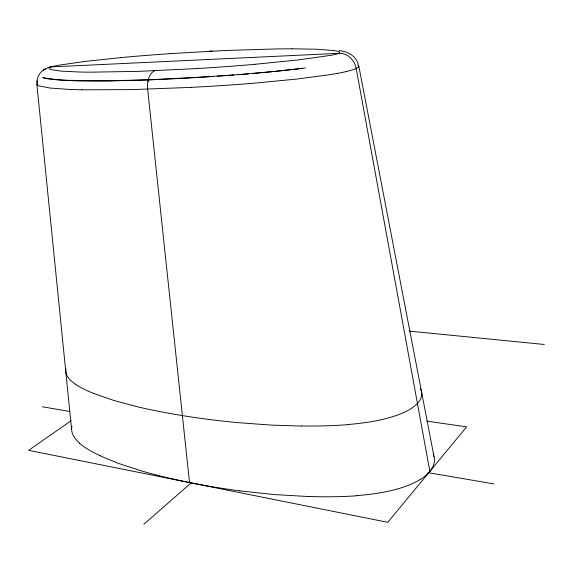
<?xml version="1.0" encoding="UTF-8"?>
<svg xmlns="http://www.w3.org/2000/svg" width="573" height="573" viewBox="0 0 573 573"><rect width="100%" height="100%" fill="white"/><g stroke="black" fill="none" stroke-linecap="round" stroke-linejoin="round"><path stroke-width="0.86" d="M37.044 82.555C36.686 76.718 40.368 71.467 45.374 68.767L43.297 70.221M37.023 83.314L37.066 80.836M65.938 368.905C64.728 374.627 69.183 379.512 73.387 382.707A139.225 52.021 -9 0 0 75.35 384.139M71.933 426.133C70.286 432.873 74.855 439.126 79.719 443.273M429.07 472.31L430.581 470.476A57.844 28.141 -4.5 0 0 434.126 462.934L434.284 461.996A62.557 30.433 -4.6 0 0 434.005 456.531L358.77 65.888L357.817 64.928M143.802 524.288L191.518 482.573M37.539 82.942L36.851 84.174L71.604 429.506M71.016 420.783L28.65 450.321L387.814 522.325L466.615 426.864L426.842 421.126M420.611 479.229L417.982 480.797A62.801 30.469 -4.6 0 1 410.726 484.343C393.45 491.534 374.699 494.17 356.17 495.702M196.99 68.574L138.279 71.374L91.15 72.162A308.181 36.378 -7.7 0 1 79.002 71.997L61.096 71.124L50.954 69.591A58.625 7.642 -9 0 1 49.5 68.989L49.077 67.965L50.997 66.919L338.98 53.332A17.441 15.306 69.8 0 1 356.213 68.502L358.347 67.156L358.77 65.888M338.98 53.332C341.293 52.422 338.163 51.19 336.917 51.112A69.691 10.772 -7.8 0 0 333.608 50.531L316.661 49.235L292.094 48.805M50.997 66.919L51.047 66.905A14.919 10.808 69.8 0 0 45.697 69.304M346.608 71.467L344.015 72.055A45.21 7.363 -7.4 0 1 337.576 73.337M305.38 67.951L300.56 68.545M298.877 68.746L274.102 71.475A231.836 30.949 -7.6 0 1 262.455 72.592L252.428 73.487M120.624 57.637L85.764 61.354L59.578 65.086A24.761 3.266 -9.3 0 0 56.039 65.737L54.779 65.995A8.924 1.16 -9.3 0 0 50.983 66.905M255.508 64.248L298.469 59.907L329.984 55.452A28.342 4.255 -7.5 0 0 333.944 54.679L335.305 54.385A10.479 1.59 -7.4 0 0 339.073 53.332M348.076 424.536C365.624 422.938 383.351 420.518 399.897 414.172A57.099 24.66 -5.2 0 0 407.804 410.533L408.979 409.881A52.422 22.698 -5.1 0 0 416.707 404.194L418.111 402.69A52.43 22.705 -5.1 0 0 421.442 396.566L421.707 395.048A57.622 24.954 -5.2 0 0 421.456 391.338L420.417 388.551M248.36 73.838L238.082 74.676M233.942 74.999L217.346 76.202M170.26 53.618L225.554 50.481L277.074 48.913A516.688 98.692 -10.7 0 1 292.101 48.805M213.206 76.488L148.142 79.876A448.43 50.997 -7.3 0 1 134.626 80.32A439.964 50.309 -7.3 0 1 121.326 80.657A422.516 48.834 -7.3 0 1 108.455 80.865L63.331 80.227A220.376 28.435 -8.1 0 1 57.637 79.855A179.571 23.586 -8.3 0 1 51.298 79.253A136.46 18.207 -8.6 0 1 46.442 78.537L42.753 77.613M191.224 87.383L131.969 89.617L81.932 89.796M302.236 68.352A148.443 21.194 -7.6 0 1 288.792 69.927A191.79 26.437 -7.6 0 1 274.109 71.475L242.207 74.347L192.836 77.756A423.39 48.977 -7.3 0 1 177.136 78.608A440.164 50.338 -7.3 0 1 162.188 79.31A448.437 51.004 -7.3 0 1 148.142 79.876C113.203 80.227 77.713 83.465 43.075 77.72M301.534 426.068L271.201 425.094L236.914 422.559A438.252 141.352 -4.9 0 1 182.415 415.597A439.978 141.653 -4.9 0 1 137.986 406.916L113.776 400.455L93.428 393.386M308.947 496.576L274.145 494.556L239.815 490.86M69.312 89.409L50.109 88.056L39.243 85.986A83.164 11.754 -8.9 0 1 38.864 85.843A69.662 9.87 -9 0 1 37.503 85.126L36.865 84.274M409.172 331.101L544.35 344.473M42.445 406.801L69.784 411.464M427.888 472.618L494.041 483.92M339.195 50.539C347.259 51.441 356.313 55.91 358.232 64.448M100.182 455.857L117.852 463.192L141.889 471.042A436.476 158.907 -4.4 0 0 189.541 482.559A439.14 159.709 -4.3 0 0 239.808 490.875M433.174 453.952L434.012 456.531M356.213 68.502L429.857 471.4M148.142 79.876L148.321 81.595M189.52 482.573L147.633 89.202A16.603 9.777 87.6 0 1 154.817 70.751M428.984 472.417A57.844 28.141 -4.5 0 1 420.518 479.336M356.17 495.838A204.797 88.908 -5.4 0 1 309.005 496.447M100.354 455.771A191.747 79.418 -8 0 1 79.518 443.352M93.557 393.329A194.598 71.331 -8 0 1 75.228 384.182M348.069 424.657A202.684 78.107 -5.8 0 1 301.591 425.954M356.313 68.502A27.769 4.563 -7.3 0 1 346.529 71.46M191.325 87.34A366.584 46.384 -7.3 0 0 252.364 83.35L297.394 79.002L330.886 74.504A58.869 9.49 -7.5 0 0 337.59 73.344M255.458 64.283A353.04 41.034 -7.4 0 1 197.083 68.538M81.989 89.782A321.195 41.27 -7.6 0 1 69.354 89.402M209.202 51.262A15.6 8.559 87.6 0 1 212.254 51.19M120.674 57.615A635.872 123.231 -11.7 0 1 170.181 53.654"/></g></svg>
